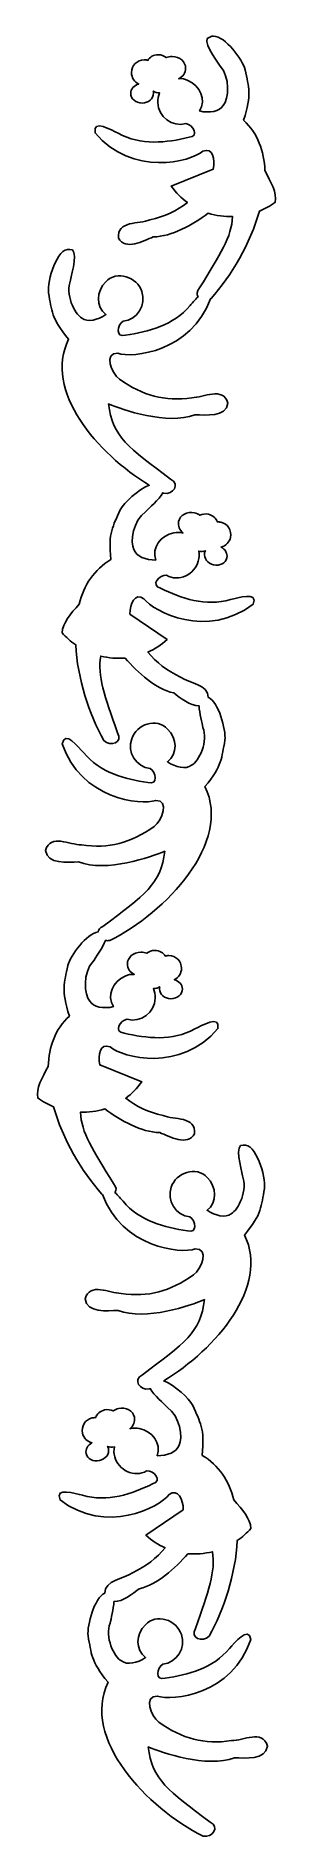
# Model space of a CAD drawing. Header units: centimetres. Extents: x -13.7 to 13.3, y -12.9 to 13.3.
# Drawn here: x -13.71 to -10.2, y -12.89 to 13.3 of the extents above.
import ezdxf

# ---------------------------------------------------------------- set-up
doc = ezdxf.new("R2010")
doc.units = ezdxf.units.CM
doc.header["$MEASUREMENT"] = 0
doc.layers.add('Layer 1', color=7, linetype='Continuous')

msp = doc.modelspace()

# ---------------------------------------------------------------- linework, layer by layer
at = {"layer": 'Layer 1', "color": 28}
msp.add_open_spline([(-11.14144, 13.29779), (-11.15652, 13.2963), (-11.17021, 13.29141), (-11.18361, 13.28374), (-11.18361, 13.28374), (-11.31932, 13.25547), (-11.08762, 12.95457), (-11.0323, 12.86123), (-11.0323, 12.86123), (-10.88362, 12.71036), (-10.90361, 12.37973), (-10.986, 12.28907), (-10.986, 12.28907), (-11.03724, 12.20104), (-11.19113, 12.17497), (-11.32995, 12.20887), (-11.32995, 12.20887), (-11.22714, 12.37015), (-11.32398, 12.57689), (-11.50028, 12.65287), (-11.50028, 12.65287), (-11.54417, 12.67425), (-11.58922, 12.68142), (-11.6334, 12.6785), (-11.6334, 12.6785), (-11.57348, 12.7081), (-11.53335, 12.76454), (-11.53335, 12.82898), (-11.53335, 12.82898), (-11.53335, 12.92419), (-11.62134, 13.00179), (-11.73014, 13.00179), (-11.73014, 13.00179), (-11.76074, 13.00179), (-11.79028, 12.99533), (-11.81613, 12.98443), (-11.81613, 12.98443), (-11.84624, 13.01017), (-11.88753, 13.0266), (-11.93354, 13.0266), (-11.93354, 13.0266), (-12.00021, 13.0266), (-12.05751, 12.99303), (-12.08402, 12.94474), (-12.08402, 12.94474), (-12.10071, 12.9497), (-12.11863, 12.95218), (-12.13693, 12.95218), (-12.13693, 12.95218), (-12.23893, 12.95218), (-12.32214, 12.8698), (-12.32214, 12.7678), (-12.32214, 12.7678), (-12.32214, 12.69455), (-12.27898, 12.63067), (-12.21714, 12.60078), (-12.21714, 12.60078), (-12.28482, 12.58284), (-12.33372, 12.52955), (-12.33372, 12.46601), (-12.33372, 12.46601), (-12.33372, 12.38781), (-12.25933, 12.3238), (-12.16753, 12.3238), (-12.16753, 12.3238), (-12.07573, 12.3238), (-12.00134, 12.38781), (-12.00133, 12.46601), (-12.00133, 12.46601), (-12.00133, 12.47748), (-12.00327, 12.4884), (-12.0063, 12.49908), (-12.0063, 12.49908), (-11.97945, 12.48184), (-11.94839, 12.4718), (-11.91535, 12.4718), (-11.91535, 12.4718), (-11.91428, 12.4718), (-11.9131, 12.47178), (-11.91204, 12.4718), (-11.91204, 12.4718), (-11.93101, 12.42758), (-11.94047, 12.37929), (-11.93684, 12.33041), (-11.93684, 12.33041), (-11.93699, 12.12847), (-11.72272, 11.96633), (-11.52922, 12.02779), (-11.52922, 12.02779), (-11.42679, 12.01172), (-11.3281, 11.8363), (-11.48457, 11.82605), (-11.48457, 11.82605), (-11.81199, 11.74873), (-12.18507, 11.70214), (-12.51727, 11.88558), (-12.51727, 11.88558), (-12.61135, 11.92706), (-12.89223, 12.10035), (-12.85131, 11.89137), (-12.85131, 11.89137), (-12.31354, 11.24486), (-11.45625, 11.47157), (-11.28365, 11.62348), (-11.28365, 11.62348), (-11.13514, 11.68806), (-11.10059, 11.50324), (-11.13069, 11.36137), (-11.13069, 11.36137), (-11.13069, 11.36137), (-11.74254, 11.11663), (-11.74254, 11.11663), (-11.74254, 11.11663), (-11.67403, 11.02127), (-11.5947, 10.94226), (-11.50855, 10.87851), (-11.50855, 10.87851), (-11.6618, 10.75752), (-11.83836, 10.67569), (-12.0526, 10.62633), (-12.0526, 10.62633), (-12.21543, 10.56166), (-12.53138, 10.61968), (-12.51231, 10.36092), (-12.51231, 10.36092), (-12.40878, 10.17859), (-12.14796, 10.31862), (-12.00464, 10.37993), (-12.00464, 10.37993), (-11.7369, 10.3811), (-11.43254, 10.55496), (-11.20345, 10.72307), (-11.20345, 10.72307), (-11.08828, 10.68669), (-10.96917, 10.67062), (-10.8504, 10.67346), (-10.8504, 10.67346), (-10.8618, 10.37902), (-11.03253, 10.1247), (-11.32995, 9.63745), (-11.32995, 9.63745), (-11.37654, 9.58857), (-11.37636, 9.5425), (-11.35228, 9.50929), (-11.35228, 9.50929), (-11.39921, 9.46355), (-11.44284, 9.40982), (-11.46969, 9.38279), (-11.46969, 9.38279), (-11.71198, 9.09072), (-12.07591, 8.99792), (-12.40896, 8.95036), (-12.40896, 8.95036), (-12.55837, 8.90278), (-12.53152, 9.10222), (-12.44203, 9.15458), (-12.44203, 9.15458), (-12.23945, 9.16801), (-12.09862, 9.39742), (-12.17249, 9.58536), (-12.17249, 9.58536), (-12.2373, 9.79516), (-12.53907, 9.8972), (-12.69669, 9.72592), (-12.69669, 9.72592), (-12.83308, 9.59081), (-12.84798, 9.3631), (-12.69339, 9.25049), (-12.69339, 9.25049), (-12.81025, 9.16825), (-12.96329, 9.13599), (-13.04313, 9.19923), (-13.04313, 9.19923), (-13.15293, 9.25355), (-13.29182, 9.55433), (-13.2085, 9.74907), (-13.2085, 9.74907), (-13.19107, 9.85616), (-13.08506, 10.22127), (-13.22173, 10.19803), (-13.22173, 10.19803), (-13.40795, 10.2255), (-13.54856, 9.74564), (-13.53096, 9.56469), (-13.53096, 9.56469), (-13.48013, 9.30859), (-13.49634, 9.19794), (-13.23909, 8.89083), (-13.23909, 8.89083), (-13.60424, 8.14381), (-12.824, 7.23039), (-12.06252, 6.76837), (-12.06252, 6.76837), (-12.22738, 6.70485), (-12.42876, 6.51967), (-12.48833, 6.40953), (-12.48833, 6.40953), (-12.58924, 6.16873), (-12.6649, 6.08615), (-12.62311, 5.68771), (-12.62311, 5.68771), (-12.86754, 5.54667), (-13.01326, 5.31594), (-13.08447, 5.04114), (-13.08447, 5.04114), (-13.20701, 4.90187), (-13.32866, 4.76229), (-13.33335, 4.62607), (-13.33335, 4.62607), (-13.27504, 4.55935), (-13.20797, 4.50022), (-13.13491, 4.44996), (-13.13491, 4.44996), (-13.10881, 3.96249), (-12.9414, 3.44105), (-12.72398, 3.05676), (-12.72398, 3.05676), (-12.62792, 2.96171), (-12.4414, 3.02934), (-12.52719, 3.17169), (-12.52719, 3.17169), (-12.71166, 3.71192), (-12.82312, 3.99719), (-12.77028, 4.28708), (-12.77028, 4.28708), (-12.65496, 4.25851), (-12.53507, 4.24765), (-12.41475, 4.25814), (-12.41475, 4.25814), (-12.22765, 4.04427), (-11.96891, 3.80895), (-11.70781, 3.74964), (-11.70781, 3.74964), (-11.6139, 3.68213), (-11.46583, 3.55786), (-11.33822, 3.56195), (-11.33822, 3.56195), (-11.33162, 3.45308), (-11.2927, 3.3093), (-11.28283, 3.24859), (-11.28283, 3.24859), (-11.1995, 3.05385), (-11.33922, 2.75307), (-11.44902, 2.69875), (-11.44902, 2.69875), (-11.52886, 2.63551), (-11.6819, 2.66777), (-11.79876, 2.75001), (-11.79876, 2.75001), (-11.64417, 2.86262), (-11.65906, 3.09033), (-11.79546, 3.22544), (-11.79546, 3.22544), (-11.95307, 3.39672), (-12.25402, 3.29468), (-12.31883, 3.08488), (-12.31883, 3.08488), (-12.3927, 2.89693), (-12.2527, 2.66753), (-12.05012, 2.6541), (-12.05012, 2.6541), (-11.96063, 2.60174), (-11.93378, 2.40229), (-12.08319, 2.44988), (-12.08319, 2.44988), (-12.41624, 2.49744), (-12.77934, 2.59023), (-13.02163, 2.8823), (-13.02163, 2.8823), (-13.09407, 2.95527), (-13.29266, 3.21995), (-13.33087, 3.01046), (-13.33087, 3.01046), (-13.06627, 2.21224), (-12.18523, 2.10937), (-11.96909, 2.18777), (-11.96909, 2.18777), (-11.76399, 2.19524), (-11.87534, 1.8975), (-11.99307, 1.80992), (-11.99307, 1.80992), (-12.33439, 1.56943), (-12.65209, 1.48231), (-13.04892, 1.5412), (-13.04892, 1.5412), (-13.22412, 1.54044), (-13.49805, 1.70968), (-13.57478, 1.46182), (-13.57478, 1.46182), (-13.54496, 1.25428), (-13.25021, 1.28922), (-13.09439, 1.29398), (-13.09439, 1.29398), (-12.69114, 1.13784), (-12.03572, 1.3669), (-11.83762, 1.45025), (-11.83762, 1.45025), (-11.88767, 0.97098), (-12.13449, 0.81421), (-12.73803, 0.35636), (-12.73803, 0.35636), (-12.78259, 0.33562), (-12.80326, 0.30713), (-12.80749, 0.27781), (-12.80749, 0.27781), (-12.97564, 0.2526), (-13.20793, -0.06124), (-13.25066, -0.21167), (-13.25066, -0.21167), (-13.29685, -0.46864), (-13.35322, -0.56605), (-13.22586, -0.94589), (-13.22586, -0.94589), (-13.43381, -1.13667), (-13.52528, -1.39309), (-13.53509, -1.6768), (-13.53509, -1.6768), (-13.62444, -1.83937), (-13.71307, -2.00171), (-13.68805, -2.13568), (-13.68805, -2.13568), (-13.61664, -2.18814), (-13.53878, -2.23149), (-13.45654, -2.26467), (-13.45654, -2.26467), (-13.32516, -2.73483), (-13.04781, -3.20763), (-12.75209, -3.53549), (-12.75209, -3.53549), (-12.74906, -3.5374), (-12.7461, -3.5388), (-12.74299, -3.54046), (-12.74299, -3.54046), (-12.46533, -4.30839), (-11.60591, -4.40737), (-11.39279, -4.33007), (-11.39279, -4.33007), (-11.1877, -4.3226), (-11.29904, -4.62034), (-11.41677, -4.70793), (-11.41677, -4.70793), (-11.75809, -4.94841), (-12.07579, -5.03636), (-12.47262, -4.97747), (-12.47262, -4.97747), (-12.64783, -4.97823), (-12.92176, -4.80816), (-12.99848, -5.05602), (-12.99848, -5.05602), (-12.96867, -5.26357), (-12.67391, -5.22945), (-12.5181, -5.22469), (-12.5181, -5.22469), (-12.11484, -5.38083), (-11.45942, -5.15094), (-11.26133, -5.0676), (-11.26133, -5.0676), (-11.31137, -5.54687), (-11.5582, -5.70363), (-12.16174, -6.16148), (-12.16174, -6.16148), (-12.31242, -6.23162), (-12.19529, -6.39171), (-12.06252, -6.36654), (-12.06252, -6.36654), (-12.05839, -6.36447), (-12.05425, -6.36201), (-12.05012, -6.35992), (-12.05012, -6.35992), (-11.99692, -6.4552), (-11.84801, -6.58277), (-11.79794, -6.63608), (-11.79794, -6.63608), (-11.62003, -6.75104), (-11.56772, -7.07787), (-11.62844, -7.18426), (-11.62844, -7.18426), (-11.65933, -7.28132), (-11.80389, -7.34015), (-11.94676, -7.33723), (-11.94676, -7.33723), (-11.88145, -7.15746), (-12.02027, -6.97704), (-12.20887, -6.94118), (-12.20887, -6.94118), (-12.25636, -6.92985), (-12.3028, -6.93204), (-12.34529, -6.94449), (-12.34529, -6.94449), (-12.29323, -6.90258), (-12.26597, -6.83954), (-12.27997, -6.77664), (-12.27997, -6.77664), (-12.30066, -6.68372), (-12.40363, -6.62733), (-12.50983, -6.65096), (-12.50983, -6.65096), (-12.5397, -6.65761), (-12.56634, -6.66943), (-12.58921, -6.68569), (-12.58921, -6.68569), (-12.6242, -6.6671), (-12.66832, -6.66081), (-12.71323, -6.67081), (-12.71323, -6.67081), (-12.77831, -6.68529), (-12.82765, -6.73036), (-12.84304, -6.78326), (-12.84304, -6.78326), (-12.86042, -6.78204), (-12.87809, -6.78341), (-12.89596, -6.78739), (-12.89596, -6.78739), (-12.99552, -6.80955), (-13.05868, -6.90859), (-13.03652, -7.00815), (-13.03652, -7.00815), (-13.0206, -7.07965), (-12.96447, -7.13215), (-12.89761, -7.14788), (-12.89761, -7.14788), (-12.95978, -7.18011), (-12.99658, -7.24296), (-12.98277, -7.30498), (-12.98277, -7.30498), (-12.96578, -7.38131), (-12.8789, -7.42745), (-12.7893, -7.40751), (-12.7893, -7.40751), (-12.69969, -7.38756), (-12.64084, -7.30938), (-12.65783, -7.23305), (-12.65783, -7.23305), (-12.66032, -7.22185), (-12.66414, -7.2114), (-12.66941, -7.20163), (-12.66941, -7.20163), (-12.63945, -7.21263), (-12.60741, -7.21542), (-12.57515, -7.20824), (-12.57515, -7.20824), (-12.57411, -7.20801), (-12.57288, -7.20767), (-12.57184, -7.20742), (-12.57184, -7.20742), (-12.58075, -7.2547), (-12.57939, -7.30353), (-12.56523, -7.35046), (-12.56523, -7.35046), (-12.5215, -7.5476), (-12.2769, -7.65919), (-12.10138, -7.55716), (-12.10138, -7.55716), (-11.9979, -7.55059), (-11.86406, -7.70085), (-12.01456, -7.74485), (-12.01456, -7.74485), (-12.31736, -7.89146), (-12.67074, -8.01793), (-13.03486, -7.91104), (-13.03486, -7.91104), (-13.1357, -7.891), (-13.44846, -7.78292), (-13.36311, -7.97801), (-13.36311, -7.97801), (-12.69773, -8.49224), (-11.90943, -8.08524), (-11.77396, -7.89947), (-11.77396, -7.89947), (-11.64302, -7.80416), (-11.56952, -7.97603), (-11.56808, -8.12105), (-11.56808, -8.12105), (-11.56808, -8.12105), (-12.11213, -8.49313), (-12.11213, -8.49313), (-12.11213, -8.49313), (-12.02454, -8.57133), (-11.93061, -8.63151), (-11.83266, -8.67503), (-11.83266, -8.67503), (-11.95596, -8.82642), (-12.10969, -8.9441), (-12.30809, -9.03883), (-12.30809, -9.03883), (-12.43898, -9.12782), (-12.714, -9.14639), (-12.71075, -9.33235), (-12.71075, -9.33235), (-12.86309, -9.40625), (-12.97012, -9.79521), (-12.95466, -9.95412), (-12.95466, -9.95412), (-12.90383, -10.21022), (-12.92004, -10.3217), (-12.66279, -10.62881), (-12.66279, -10.62881), (-13.0616, -11.44468), (-12.0941, -12.45901), (-11.27704, -12.86702), (-11.27704, -12.86702), (-11.14426, -12.89219), (-11.02714, -12.7321), (-11.17782, -12.66197), (-11.17782, -12.66197), (-11.78136, -12.20411), (-12.02818, -12.04735), (-12.07823, -11.56808), (-12.07823, -11.56808), (-11.88013, -11.65143), (-11.22471, -11.88131), (-10.82146, -11.72518), (-10.82146, -11.72518), (-10.66565, -11.72993), (-10.37089, -11.76488), (-10.34107, -11.55733), (-10.34107, -11.55733), (-10.4178, -11.30947), (-10.69173, -11.47871), (-10.86693, -11.47796), (-10.86693, -11.47796), (-11.26376, -11.53684), (-11.58147, -11.44972), (-11.92279, -11.20924), (-11.92279, -11.20924), (-12.04051, -11.12165), (-12.15103, -10.82308), (-11.94594, -10.83055), (-11.94594, -10.83055), (-11.72979, -10.90895), (-10.84875, -10.80691), (-10.58416, -10.00869), (-10.58416, -10.00869), (-10.62237, -9.7992), (-10.82096, -10.06306), (-10.89339, -10.13602), (-10.89339, -10.13602), (-11.13568, -10.42809), (-11.49962, -10.52089), (-11.83266, -10.56845), (-11.83266, -10.56845), (-11.98208, -10.61603), (-11.95523, -10.41659), (-11.86574, -10.36423), (-11.86574, -10.36423), (-11.66316, -10.3508), (-11.52232, -10.12139), (-11.59619, -9.93345), (-11.59619, -9.93345), (-11.661, -9.72364), (-11.96278, -9.62161), (-12.1204, -9.79289), (-12.1204, -9.79289), (-12.25679, -9.92799), (-12.27169, -10.15653), (-12.11709, -10.26914), (-12.11709, -10.26914), (-12.23395, -10.35138), (-12.38699, -10.38282), (-12.46684, -10.31958), (-12.46684, -10.31958), (-12.57663, -10.26526), (-12.71553, -9.9653), (-12.6322, -9.77057), (-12.6322, -9.77057), (-12.6223, -9.70969), (-12.58409, -9.56534), (-12.57763, -9.45637), (-12.57763, -9.45637), (-12.44984, -9.46103), (-12.30216, -9.33717), (-12.20804, -9.26951), (-12.20804, -9.26951), (-11.94695, -9.21021), (-11.6882, -8.97405), (-11.50111, -8.76019), (-11.50111, -8.76019), (-11.38079, -8.77068), (-11.26006, -8.76065), (-11.14475, -8.73208), (-11.14475, -8.73208), (-11.09191, -9.02196), (-11.2042, -9.30723), (-11.38866, -9.84746), (-11.38866, -9.84746), (-11.47445, -9.98981), (-11.28794, -10.05661), (-11.19188, -9.96156), (-11.19188, -9.96156), (-10.97445, -9.57728), (-10.80704, -9.05584), (-10.78094, -8.56837), (-10.78094, -8.56837), (-10.70788, -8.51811), (-10.64081, -8.45898), (-10.58251, -8.39225), (-10.58251, -8.39225), (-10.5872, -8.25604), (-10.70884, -8.11729), (-10.83138, -7.97801), (-10.83138, -7.97801), (-10.90259, -7.70321), (-11.04832, -7.47249), (-11.29275, -7.33144), (-11.29275, -7.33144), (-11.25096, -6.93301), (-11.32661, -6.8496), (-11.42752, -6.6088), (-11.42752, -6.6088), (-11.48716, -6.49852), (-11.68836, -6.31325), (-11.85333, -6.24995), (-11.85333, -6.24995), (-11.09175, -5.788), (-10.31073, -4.87545), (-10.67594, -4.12833), (-10.67594, -4.12833), (-10.41869, -3.82122), (-10.43573, -3.70974), (-10.3849, -3.45364), (-10.3849, -3.45364), (-10.3673, -3.27268), (-10.5079, -2.79283), (-10.69413, -2.82029), (-10.69413, -2.82029), (-10.83079, -2.79706), (-10.72395, -3.16299), (-10.70653, -3.27008), (-10.70653, -3.27008), (-10.6232, -3.46482), (-10.76292, -3.76478), (-10.87272, -3.8191), (-10.87272, -3.8191), (-10.95256, -3.88234), (-11.1056, -3.8509), (-11.22247, -3.76866), (-11.22247, -3.76866), (-11.06787, -3.65605), (-11.08277, -3.42751), (-11.21916, -3.29241), (-11.21916, -3.29241), (-11.37678, -3.12113), (-11.67773, -3.22316), (-11.74254, -3.43297), (-11.74254, -3.43297), (-11.81641, -3.62091), (-11.6764, -3.85031), (-11.47382, -3.86374), (-11.47382, -3.86374), (-11.38433, -3.91611), (-11.35748, -4.11555), (-11.50689, -4.06797), (-11.50689, -4.06797), (-11.83994, -4.02041), (-12.20305, -3.92761), (-12.44534, -3.63554), (-12.44534, -3.63554), (-12.47218, -3.6085), (-12.51664, -3.55561), (-12.56357, -3.50986), (-12.56357, -3.50986), (-12.53915, -3.47662), (-12.53827, -3.42998), (-12.58507, -3.38088), (-12.58507, -3.38088), (-12.8825, -2.89363), (-13.05405, -2.63931), (-13.06546, -2.34487), (-13.06546, -2.34487), (-12.94669, -2.3477), (-12.82674, -2.33164), (-12.71158, -2.29526), (-12.71158, -2.29526), (-12.48248, -2.46337), (-12.17895, -2.63723), (-11.91121, -2.63839), (-11.91121, -2.63839), (-11.76789, -2.69971), (-11.50625, -2.83974), (-11.40271, -2.65741), (-11.40271, -2.65741), (-11.38365, -2.39865), (-11.70042, -2.45667), (-11.86326, -2.392), (-11.86326, -2.392), (-12.07749, -2.34264), (-12.25323, -2.2608), (-12.40648, -2.13982), (-12.40648, -2.13982), (-12.32033, -2.07607), (-12.24099, -1.99706), (-12.17249, -1.90169), (-12.17249, -1.90169), (-12.17249, -1.90169), (-12.78516, -1.65695), (-12.78516, -1.65695), (-12.78516, -1.65695), (-12.81527, -1.51509), (-12.78071, -1.3311), (-12.6322, -1.39568), (-12.6322, -1.39568), (-12.4596, -1.54758), (-11.60149, -1.77346), (-11.06372, -1.12696), (-11.06372, -1.12696), (-11.0228, -0.91798), (-11.30451, -1.09127), (-11.39858, -1.13275), (-11.39858, -1.13275), (-11.73079, -1.31619), (-12.10304, -1.27043), (-12.43046, -1.19311), (-12.43046, -1.19311), (-12.58693, -1.18285), (-12.48907, -1.00661), (-12.38663, -0.99053), (-12.38663, -0.99053), (-12.19314, -1.052), (-11.97886, -0.88985), (-11.97901, -0.68792), (-11.97901, -0.68792), (-11.97538, -0.63904), (-11.98485, -0.59075), (-12.00382, -0.54653), (-12.00382, -0.54653), (-12.00275, -0.54655), (-12.00158, -0.54653), (-12.00051, -0.54653), (-12.00051, -0.54653), (-11.96746, -0.54653), (-11.93641, -0.53732), (-11.90956, -0.52007), (-11.90956, -0.52007), (-11.91258, -0.53075), (-11.91369, -0.54168), (-11.91369, -0.55314), (-11.91369, -0.55314), (-11.91369, -0.63134), (-11.8393, -0.69453), (-11.7475, -0.69453), (-11.7475, -0.69453), (-11.6557, -0.69453), (-11.58131, -0.63134), (-11.58131, -0.55314), (-11.58131, -0.55314), (-11.58131, -0.48961), (-11.63103, -0.43549), (-11.69872, -0.41755), (-11.69872, -0.41755), (-11.63687, -0.38766), (-11.59371, -0.32461), (-11.59371, -0.25135), (-11.59371, -0.25135), (-11.59371, -0.14935), (-11.67692, -0.06615), (-11.77892, -0.06615), (-11.77892, -0.06615), (-11.79722, -0.06615), (-11.81431, -0.06945), (-11.83101, -0.07441), (-11.83101, -0.07441), (-11.85752, -0.02613), (-11.91482, 0.00744), (-11.98149, 0.00744), (-11.98149, 0.00744), (-12.02749, 0.00744), (-12.06961, -0.00816), (-12.09973, -0.0339), (-12.09973, -0.0339), (-12.12557, -0.023), (-12.15429, -0.01736), (-12.18489, -0.01736), (-12.18489, -0.01736), (-12.29369, -0.01736), (-12.3825, -0.09414), (-12.3825, -0.18934), (-12.3825, -0.18934), (-12.3825, -0.25378), (-12.34155, -0.31023), (-12.28163, -0.33982), (-12.28163, -0.33982), (-12.32581, -0.33691), (-12.37168, -0.34491), (-12.41557, -0.36628), (-12.41557, -0.36628), (-12.59188, -0.44226), (-12.68871, -0.64818), (-12.5859, -0.80946), (-12.5859, -0.80946), (-12.72472, -0.84335), (-12.87862, -0.81728), (-12.92986, -0.72926), (-12.92986, -0.72926), (-13.01224, -0.6386), (-13.03223, -0.30879), (-12.88355, -0.15792), (-12.88355, -0.15792), (-12.84782, -0.09763), (-12.73823, 0.04961), (-12.70165, 0.15379), (-12.70165, 0.15379), (-12.6817, 0.14908), (-12.66076, 0.14798), (-12.63882, 0.15214), (-12.63882, 0.15214), (-11.82176, 0.56014), (-10.85342, 1.57364), (-11.25223, 2.38952), (-11.25223, 2.38952), (-10.99498, 2.69663), (-11.01202, 2.80811), (-10.96119, 3.06421), (-10.96119, 3.06421), (-10.94574, 3.22313), (-11.05192, 3.61293), (-11.20428, 3.6868), (-11.20428, 3.6868), (-11.20179, 3.87205), (-11.47705, 3.89063), (-11.60777, 3.9795), (-11.60777, 3.9795), (-11.80616, 4.07422), (-11.95989, 4.19191), (-12.08319, 4.3433), (-12.08319, 4.3433), (-11.98525, 4.38681), (-11.89049, 4.447), (-11.8029, 4.5252), (-11.8029, 4.5252), (-11.8029, 4.5252), (-12.34695, 4.89727), (-12.34695, 4.89727), (-12.34695, 4.89727), (-12.34551, 5.04229), (-12.272, 5.21499), (-12.14107, 5.11969), (-12.14107, 5.11969), (-12.0056, 4.93391), (-11.2173, 4.52609), (-10.55191, 5.04031), (-10.55191, 5.04031), (-10.46657, 5.23541), (-10.77932, 5.12733), (-10.88016, 5.10729), (-10.88016, 5.10729), (-11.24429, 5.0004), (-11.59766, 5.12687), (-11.90046, 5.27348), (-11.90046, 5.27348), (-12.05097, 5.31748), (-11.91712, 5.46773), (-11.81365, 5.46117), (-11.81365, 5.46117), (-11.63812, 5.35913), (-11.39436, 5.47072), (-11.35063, 5.66787), (-11.35063, 5.66787), (-11.33646, 5.7148), (-11.33427, 5.76445), (-11.34318, 5.81174), (-11.34318, 5.81174), (-11.34215, 5.81149), (-11.34175, 5.81114), (-11.3407, 5.81091), (-11.3407, 5.81091), (-11.30845, 5.80373), (-11.27557, 5.80653), (-11.24562, 5.81753), (-11.24562, 5.81753), (-11.25089, 5.80776), (-11.2547, 5.7973), (-11.25719, 5.78611), (-11.25719, 5.78611), (-11.27418, 5.70978), (-11.21534, 5.63159), (-11.12573, 5.61165), (-11.12573, 5.61165), (-11.03612, 5.5917), (-10.95007, 5.63701), (-10.93308, 5.71335), (-10.93308, 5.71335), (-10.91927, 5.77537), (-10.95525, 5.83905), (-11.01742, 5.87127), (-11.01742, 5.87127), (-10.95055, 5.887), (-10.89525, 5.9395), (-10.87934, 6.011), (-10.87934, 6.011), (-10.85717, 6.11057), (-10.92033, 6.2096), (-11.0199, 6.23176), (-11.0199, 6.23176), (-11.03776, 6.23574), (-11.05544, 6.23629), (-11.07281, 6.23507), (-11.07281, 6.23507), (-11.0882, 6.28796), (-11.13672, 6.33303), (-11.2018, 6.34752), (-11.2018, 6.34752), (-11.2467, 6.35751), (-11.29083, 6.35122), (-11.32582, 6.33264), (-11.32582, 6.33264), (-11.34868, 6.3489), (-11.37533, 6.36154), (-11.4052, 6.36819), (-11.4052, 6.36819), (-11.5114, 6.39183), (-11.6152, 6.33544), (-11.63588, 6.24251), (-11.63588, 6.24251), (-11.64988, 6.17961), (-11.62179, 6.11575), (-11.56973, 6.07384), (-11.56973, 6.07384), (-11.61222, 6.08629), (-11.65867, 6.08848), (-11.70616, 6.07715), (-11.70616, 6.07715), (-11.89476, 6.04129), (-12.0344, 5.86086), (-11.96909, 5.6811), (-11.96909, 5.6811), (-12.11196, 5.67818), (-12.25652, 5.73701), (-12.28742, 5.83406), (-12.28742, 5.83406), (-12.34814, 5.94045), (-12.29582, 6.26729), (-12.11792, 6.38225), (-12.11792, 6.38225), (-12.06782, 6.43559), (-11.91887, 6.56394), (-11.86574, 6.65923), (-11.86574, 6.65923), (-11.86158, 6.65713), (-11.85748, 6.65469), (-11.85333, 6.65262), (-11.85333, 6.65262), (-11.72056, 6.62745), (-11.60343, 6.78671), (-11.75411, 6.85684), (-11.75411, 6.85684), (-12.35766, 7.31469), (-12.60448, 7.47229), (-12.65452, 7.95156), (-12.65452, 7.95156), (-12.45643, 7.86821), (-11.80101, 7.63832), (-11.39775, 7.79446), (-11.39775, 7.79446), (-11.24194, 7.7897), (-10.94719, 7.75476), (-10.91737, 7.9623), (-10.91737, 7.9623), (-10.9941, 8.21017), (-11.26803, 8.04093), (-11.44323, 8.04168), (-11.44323, 8.04168), (-11.84006, 7.98279), (-12.15693, 8.06991), (-12.49826, 8.3104), (-12.49826, 8.3104), (-12.61598, 8.39798), (-12.72733, 8.69573), (-12.52223, 8.68826), (-12.52223, 8.68826), (-12.30908, 8.61094), (-11.44954, 8.7104), (-11.17203, 9.4787), (-11.17203, 9.4787), (-11.16909, 9.48029), (-11.16582, 9.48102), (-11.16294, 9.48283), (-11.16294, 9.48283), (-10.86721, 9.8107), (-10.5907, 10.2835), (-10.45931, 10.75366), (-10.45931, 10.75366), (-10.37707, 10.78684), (-10.29921, 10.83018), (-10.2278, 10.88264), (-10.2278, 10.88264), (-10.20278, 11.01662), (-10.29058, 11.17896), (-10.37993, 11.34153), (-10.37993, 11.34153), (-10.38974, 11.62524), (-10.48205, 11.88249), (-10.68999, 12.07327), (-10.68999, 12.07327), (-10.56264, 12.4531), (-10.61901, 12.55051), (-10.66519, 12.80749), (-10.66519, 12.80749), (-10.70944, 12.96325), (-10.95667, 13.29344), (-11.12573, 13.29779), (-11.12573, 13.29779), (-11.13092, 13.29793), (-11.13641, 13.29829), (-11.14144, 13.29779)], degree=3, knots=[0, 0, 0, 0, 0.00396825, 0.00396825, 0.00396825, 0.00396825, 0.00793651, 0.00793651, 0.00793651, 0.00793651, 0.01190476, 0.01190476, 0.01190476, 0.01190476, 0.01587302, 0.01587302, 0.01587302, 0.01587302, 0.01984127, 0.01984127, 0.01984127, 0.01984127, 0.02380952, 0.02380952, 0.02380952, 0.02380952, 0.02777778, 0.02777778, 0.02777778, 0.02777778, 0.03174603, 0.03174603, 0.03174603, 0.03174603, 0.03571429, 0.03571429, 0.03571429, 0.03571429, 0.03968254, 0.03968254, 0.03968254, 0.03968254, 0.04365079, 0.04365079, 0.04365079, 0.04365079, 0.04761905, 0.04761905, 0.04761905, 0.04761905, 0.0515873, 0.0515873, 0.0515873, 0.0515873, 0.05555556, 0.05555556, 0.05555556, 0.05555556, 0.05952381, 0.05952381, 0.05952381, 0.05952381, 0.06349206, 0.06349206, 0.06349206, 0.06349206, 0.06746032, 0.06746032, 0.06746032, 0.06746032, 0.07142857, 0.07142857, 0.07142857, 0.07142857, 0.07539683, 0.07539683, 0.07539683, 0.07539683, 0.07936508, 0.07936508, 0.07936508, 0.07936508, 0.08333333, 0.08333333, 0.08333333, 0.08333333, 0.08730159, 0.08730159, 0.08730159, 0.08730159, 0.09126984, 0.09126984, 0.09126984, 0.09126984, 0.0952381, 0.0952381, 0.0952381, 0.0952381, 0.09920635, 0.09920635, 0.09920635, 0.09920635, 0.1031746, 0.1031746, 0.1031746, 0.1031746, 0.10714286, 0.10714286, 0.10714286, 0.10714286, 0.11111111, 0.11111111, 0.11111111, 0.11111111, 0.11507937, 0.11507937, 0.11507937, 0.11507937, 0.11904762, 0.11904762, 0.11904762, 0.11904762, 0.12301587, 0.12301587, 0.12301587, 0.12301587, 0.12698413, 0.12698413, 0.12698413, 0.12698413, 0.13095238, 0.13095238, 0.13095238, 0.13095238, 0.13492063, 0.13492063, 0.13492063, 0.13492063, 0.13888889, 0.13888889, 0.13888889, 0.13888889, 0.14285714, 0.14285714, 0.14285714, 0.14285714, 0.1468254, 0.1468254, 0.1468254, 0.1468254, 0.15079365, 0.15079365, 0.15079365, 0.15079365, 0.1547619, 0.1547619, 0.1547619, 0.1547619, 0.15873016, 0.15873016, 0.15873016, 0.15873016, 0.16269841, 0.16269841, 0.16269841, 0.16269841, 0.16666667, 0.16666667, 0.16666667, 0.16666667, 0.17063492, 0.17063492, 0.17063492, 0.17063492, 0.17460317, 0.17460317, 0.17460317, 0.17460317, 0.17857143, 0.17857143, 0.17857143, 0.17857143, 0.18253968, 0.18253968, 0.18253968, 0.18253968, 0.18650794, 0.18650794, 0.18650794, 0.18650794, 0.19047619, 0.19047619, 0.19047619, 0.19047619, 0.19444444, 0.19444444, 0.19444444, 0.19444444, 0.1984127, 0.1984127, 0.1984127, 0.1984127, 0.20238095, 0.20238095, 0.20238095, 0.20238095, 0.20634921, 0.20634921, 0.20634921, 0.20634921, 0.21031746, 0.21031746, 0.21031746, 0.21031746, 0.21428571, 0.21428571, 0.21428571, 0.21428571, 0.21825397, 0.21825397, 0.21825397, 0.21825397, 0.22222222, 0.22222222, 0.22222222, 0.22222222, 0.22619048, 0.22619048, 0.22619048, 0.22619048, 0.23015873, 0.23015873, 0.23015873, 0.23015873, 0.23412698, 0.23412698, 0.23412698, 0.23412698, 0.23809524, 0.23809524, 0.23809524, 0.23809524, 0.24206349, 0.24206349, 0.24206349, 0.24206349, 0.24603175, 0.24603175, 0.24603175, 0.24603175, 0.25, 0.25, 0.25, 0.25, 0.25396825, 0.25396825, 0.25396825, 0.25396825, 0.25793651, 0.25793651, 0.25793651, 0.25793651, 0.26190476, 0.26190476, 0.26190476, 0.26190476, 0.26587302, 0.26587302, 0.26587302, 0.26587302, 0.26984127, 0.26984127, 0.26984127, 0.26984127, 0.27380952, 0.27380952, 0.27380952, 0.27380952, 0.27777778, 0.27777778, 0.27777778, 0.27777778, 0.28174603, 0.28174603, 0.28174603, 0.28174603, 0.28571429, 0.28571429, 0.28571429, 0.28571429, 0.28968254, 0.28968254, 0.28968254, 0.28968254, 0.29365079, 0.29365079, 0.29365079, 0.29365079, 0.29761905, 0.29761905, 0.29761905, 0.29761905, 0.3015873, 0.3015873, 0.3015873, 0.3015873, 0.30555556, 0.30555556, 0.30555556, 0.30555556, 0.30952381, 0.30952381, 0.30952381, 0.30952381, 0.31349206, 0.31349206, 0.31349206, 0.31349206, 0.31746032, 0.31746032, 0.31746032, 0.31746032, 0.32142857, 0.32142857, 0.32142857, 0.32142857, 0.32539683, 0.32539683, 0.32539683, 0.32539683, 0.32936508, 0.32936508, 0.32936508, 0.32936508, 0.33333333, 0.33333333, 0.33333333, 0.33333333, 0.33730159, 0.33730159, 0.33730159, 0.33730159, 0.34126984, 0.34126984, 0.34126984, 0.34126984, 0.3452381, 0.3452381, 0.3452381, 0.3452381, 0.34920635, 0.34920635, 0.34920635, 0.34920635, 0.3531746, 0.3531746, 0.3531746, 0.3531746, 0.35714286, 0.35714286, 0.35714286, 0.35714286, 0.36111111, 0.36111111, 0.36111111, 0.36111111, 0.36507937, 0.36507937, 0.36507937, 0.36507937, 0.36904762, 0.36904762, 0.36904762, 0.36904762, 0.37301587, 0.37301587, 0.37301587, 0.37301587, 0.37698413, 0.37698413, 0.37698413, 0.37698413, 0.38095238, 0.38095238, 0.38095238, 0.38095238, 0.38492063, 0.38492063, 0.38492063, 0.38492063, 0.38888889, 0.38888889, 0.38888889, 0.38888889, 0.39285714, 0.39285714, 0.39285714, 0.39285714, 0.3968254, 0.3968254, 0.3968254, 0.3968254, 0.40079365, 0.40079365, 0.40079365, 0.40079365, 0.4047619, 0.4047619, 0.4047619, 0.4047619, 0.40873016, 0.40873016, 0.40873016, 0.40873016, 0.41269841, 0.41269841, 0.41269841, 0.41269841, 0.41666667, 0.41666667, 0.41666667, 0.41666667, 0.42063492, 0.42063492, 0.42063492, 0.42063492, 0.42460317, 0.42460317, 0.42460317, 0.42460317, 0.42857143, 0.42857143, 0.42857143, 0.42857143, 0.43253968, 0.43253968, 0.43253968, 0.43253968, 0.43650794, 0.43650794, 0.43650794, 0.43650794, 0.44047619, 0.44047619, 0.44047619, 0.44047619, 0.44444444, 0.44444444, 0.44444444, 0.44444444, 0.4484127, 0.4484127, 0.4484127, 0.4484127, 0.45238095, 0.45238095, 0.45238095, 0.45238095, 0.45634921, 0.45634921, 0.45634921, 0.45634921, 0.46031746, 0.46031746, 0.46031746, 0.46031746, 0.46428571, 0.46428571, 0.46428571, 0.46428571, 0.46825397, 0.46825397, 0.46825397, 0.46825397, 0.47222222, 0.47222222, 0.47222222, 0.47222222, 0.47619048, 0.47619048, 0.47619048, 0.47619048, 0.48015873, 0.48015873, 0.48015873, 0.48015873, 0.48412698, 0.48412698, 0.48412698, 0.48412698, 0.48809524, 0.48809524, 0.48809524, 0.48809524, 0.49206349, 0.49206349, 0.49206349, 0.49206349, 0.49603175, 0.49603175, 0.49603175, 0.49603175, 0.5, 0.5, 0.5, 0.5, 0.50396825, 0.50396825, 0.50396825, 0.50396825, 0.50793651, 0.50793651, 0.50793651, 0.50793651, 0.51190476, 0.51190476, 0.51190476, 0.51190476, 0.51587302, 0.51587302, 0.51587302, 0.51587302, 0.51984127, 0.51984127, 0.51984127, 0.51984127, 0.52380952, 0.52380952, 0.52380952, 0.52380952, 0.52777778, 0.52777778, 0.52777778, 0.52777778, 0.53174603, 0.53174603, 0.53174603, 0.53174603, 0.53571429, 0.53571429, 0.53571429, 0.53571429, 0.53968254, 0.53968254, 0.53968254, 0.53968254, 0.54365079, 0.54365079, 0.54365079, 0.54365079, 0.54761905, 0.54761905, 0.54761905, 0.54761905, 0.5515873, 0.5515873, 0.5515873, 0.5515873, 0.55555556, 0.55555556, 0.55555556, 0.55555556, 0.55952381, 0.55952381, 0.55952381, 0.55952381, 0.56349206, 0.56349206, 0.56349206, 0.56349206, 0.56746032, 0.56746032, 0.56746032, 0.56746032, 0.57142857, 0.57142857, 0.57142857, 0.57142857, 0.57539683, 0.57539683, 0.57539683, 0.57539683, 0.57936508, 0.57936508, 0.57936508, 0.57936508, 0.58333333, 0.58333333, 0.58333333, 0.58333333, 0.58730159, 0.58730159, 0.58730159, 0.58730159, 0.59126984, 0.59126984, 0.59126984, 0.59126984, 0.5952381, 0.5952381, 0.5952381, 0.5952381, 0.59920635, 0.59920635, 0.59920635, 0.59920635, 0.6031746, 0.6031746, 0.6031746, 0.6031746, 0.60714286, 0.60714286, 0.60714286, 0.60714286, 0.61111111, 0.61111111, 0.61111111, 0.61111111, 0.61507937, 0.61507937, 0.61507937, 0.61507937, 0.61904762, 0.61904762, 0.61904762, 0.61904762, 0.62301587, 0.62301587, 0.62301587, 0.62301587, 0.62698413, 0.62698413, 0.62698413, 0.62698413, 0.63095238, 0.63095238, 0.63095238, 0.63095238, 0.63492063, 0.63492063, 0.63492063, 0.63492063, 0.63888889, 0.63888889, 0.63888889, 0.63888889, 0.64285714, 0.64285714, 0.64285714, 0.64285714, 0.6468254, 0.6468254, 0.6468254, 0.6468254, 0.65079365, 0.65079365, 0.65079365, 0.65079365, 0.6547619, 0.6547619, 0.6547619, 0.6547619, 0.65873016, 0.65873016, 0.65873016, 0.65873016, 0.66269841, 0.66269841, 0.66269841, 0.66269841, 0.66666667, 0.66666667, 0.66666667, 0.66666667, 0.67063492, 0.67063492, 0.67063492, 0.67063492, 0.67460317, 0.67460317, 0.67460317, 0.67460317, 0.67857143, 0.67857143, 0.67857143, 0.67857143, 0.68253968, 0.68253968, 0.68253968, 0.68253968, 0.68650794, 0.68650794, 0.68650794, 0.68650794, 0.69047619, 0.69047619, 0.69047619, 0.69047619, 0.69444444, 0.69444444, 0.69444444, 0.69444444, 0.6984127, 0.6984127, 0.6984127, 0.6984127, 0.70238095, 0.70238095, 0.70238095, 0.70238095, 0.70634921, 0.70634921, 0.70634921, 0.70634921, 0.71031746, 0.71031746, 0.71031746, 0.71031746, 0.71428571, 0.71428571, 0.71428571, 0.71428571, 0.71825397, 0.71825397, 0.71825397, 0.71825397, 0.72222222, 0.72222222, 0.72222222, 0.72222222, 0.72619048, 0.72619048, 0.72619048, 0.72619048, 0.73015873, 0.73015873, 0.73015873, 0.73015873, 0.73412698, 0.73412698, 0.73412698, 0.73412698, 0.73809524, 0.73809524, 0.73809524, 0.73809524, 0.74206349, 0.74206349, 0.74206349, 0.74206349, 0.74603175, 0.74603175, 0.74603175, 0.74603175, 0.75, 0.75, 0.75, 0.75, 0.75396825, 0.75396825, 0.75396825, 0.75396825, 0.75793651, 0.75793651, 0.75793651, 0.75793651, 0.76190476, 0.76190476, 0.76190476, 0.76190476, 0.76587302, 0.76587302, 0.76587302, 0.76587302, 0.76984127, 0.76984127, 0.76984127, 0.76984127, 0.77380952, 0.77380952, 0.77380952, 0.77380952, 0.77777778, 0.77777778, 0.77777778, 0.77777778, 0.78174603, 0.78174603, 0.78174603, 0.78174603, 0.78571429, 0.78571429, 0.78571429, 0.78571429, 0.78968254, 0.78968254, 0.78968254, 0.78968254, 0.79365079, 0.79365079, 0.79365079, 0.79365079, 0.79761905, 0.79761905, 0.79761905, 0.79761905, 0.8015873, 0.8015873, 0.8015873, 0.8015873, 0.80555556, 0.80555556, 0.80555556, 0.80555556, 0.80952381, 0.80952381, 0.80952381, 0.80952381, 0.81349206, 0.81349206, 0.81349206, 0.81349206, 0.81746032, 0.81746032, 0.81746032, 0.81746032, 0.82142857, 0.82142857, 0.82142857, 0.82142857, 0.82539683, 0.82539683, 0.82539683, 0.82539683, 0.82936508, 0.82936508, 0.82936508, 0.82936508, 0.83333333, 0.83333333, 0.83333333, 0.83333333, 0.83730159, 0.83730159, 0.83730159, 0.83730159, 0.84126984, 0.84126984, 0.84126984, 0.84126984, 0.8452381, 0.8452381, 0.8452381, 0.8452381, 0.84920635, 0.84920635, 0.84920635, 0.84920635, 0.8531746, 0.8531746, 0.8531746, 0.8531746, 0.85714286, 0.85714286, 0.85714286, 0.85714286, 0.86111111, 0.86111111, 0.86111111, 0.86111111, 0.86507937, 0.86507937, 0.86507937, 0.86507937, 0.86904762, 0.86904762, 0.86904762, 0.86904762, 0.87301587, 0.87301587, 0.87301587, 0.87301587, 0.87698413, 0.87698413, 0.87698413, 0.87698413, 0.88095238, 0.88095238, 0.88095238, 0.88095238, 0.88492063, 0.88492063, 0.88492063, 0.88492063, 0.88888889, 0.88888889, 0.88888889, 0.88888889, 0.89285714, 0.89285714, 0.89285714, 0.89285714, 0.8968254, 0.8968254, 0.8968254, 0.8968254, 0.90079365, 0.90079365, 0.90079365, 0.90079365, 0.9047619, 0.9047619, 0.9047619, 0.9047619, 0.90873016, 0.90873016, 0.90873016, 0.90873016, 0.91269841, 0.91269841, 0.91269841, 0.91269841, 0.91666667, 0.91666667, 0.91666667, 0.91666667, 0.92063492, 0.92063492, 0.92063492, 0.92063492, 0.92460317, 0.92460317, 0.92460317, 0.92460317, 0.92857143, 0.92857143, 0.92857143, 0.92857143, 0.93253968, 0.93253968, 0.93253968, 0.93253968, 0.93650794, 0.93650794, 0.93650794, 0.93650794, 0.94047619, 0.94047619, 0.94047619, 0.94047619, 0.94444444, 0.94444444, 0.94444444, 0.94444444, 0.9484127, 0.9484127, 0.9484127, 0.9484127, 0.95238095, 0.95238095, 0.95238095, 0.95238095, 0.95634921, 0.95634921, 0.95634921, 0.95634921, 0.96031746, 0.96031746, 0.96031746, 0.96031746, 0.96428571, 0.96428571, 0.96428571, 0.96428571, 0.96825397, 0.96825397, 0.96825397, 0.96825397, 0.97222222, 0.97222222, 0.97222222, 0.97222222, 0.97619048, 0.97619048, 0.97619048, 0.97619048, 0.98015873, 0.98015873, 0.98015873, 0.98015873, 0.98412698, 0.98412698, 0.98412698, 0.98412698, 0.98809524, 0.98809524, 0.98809524, 0.98809524, 0.99206349, 0.99206349, 0.99206349, 0.99206349, 1, 1, 1, 1], dxfattribs=at)

doc.saveas('drawing.dxf')
